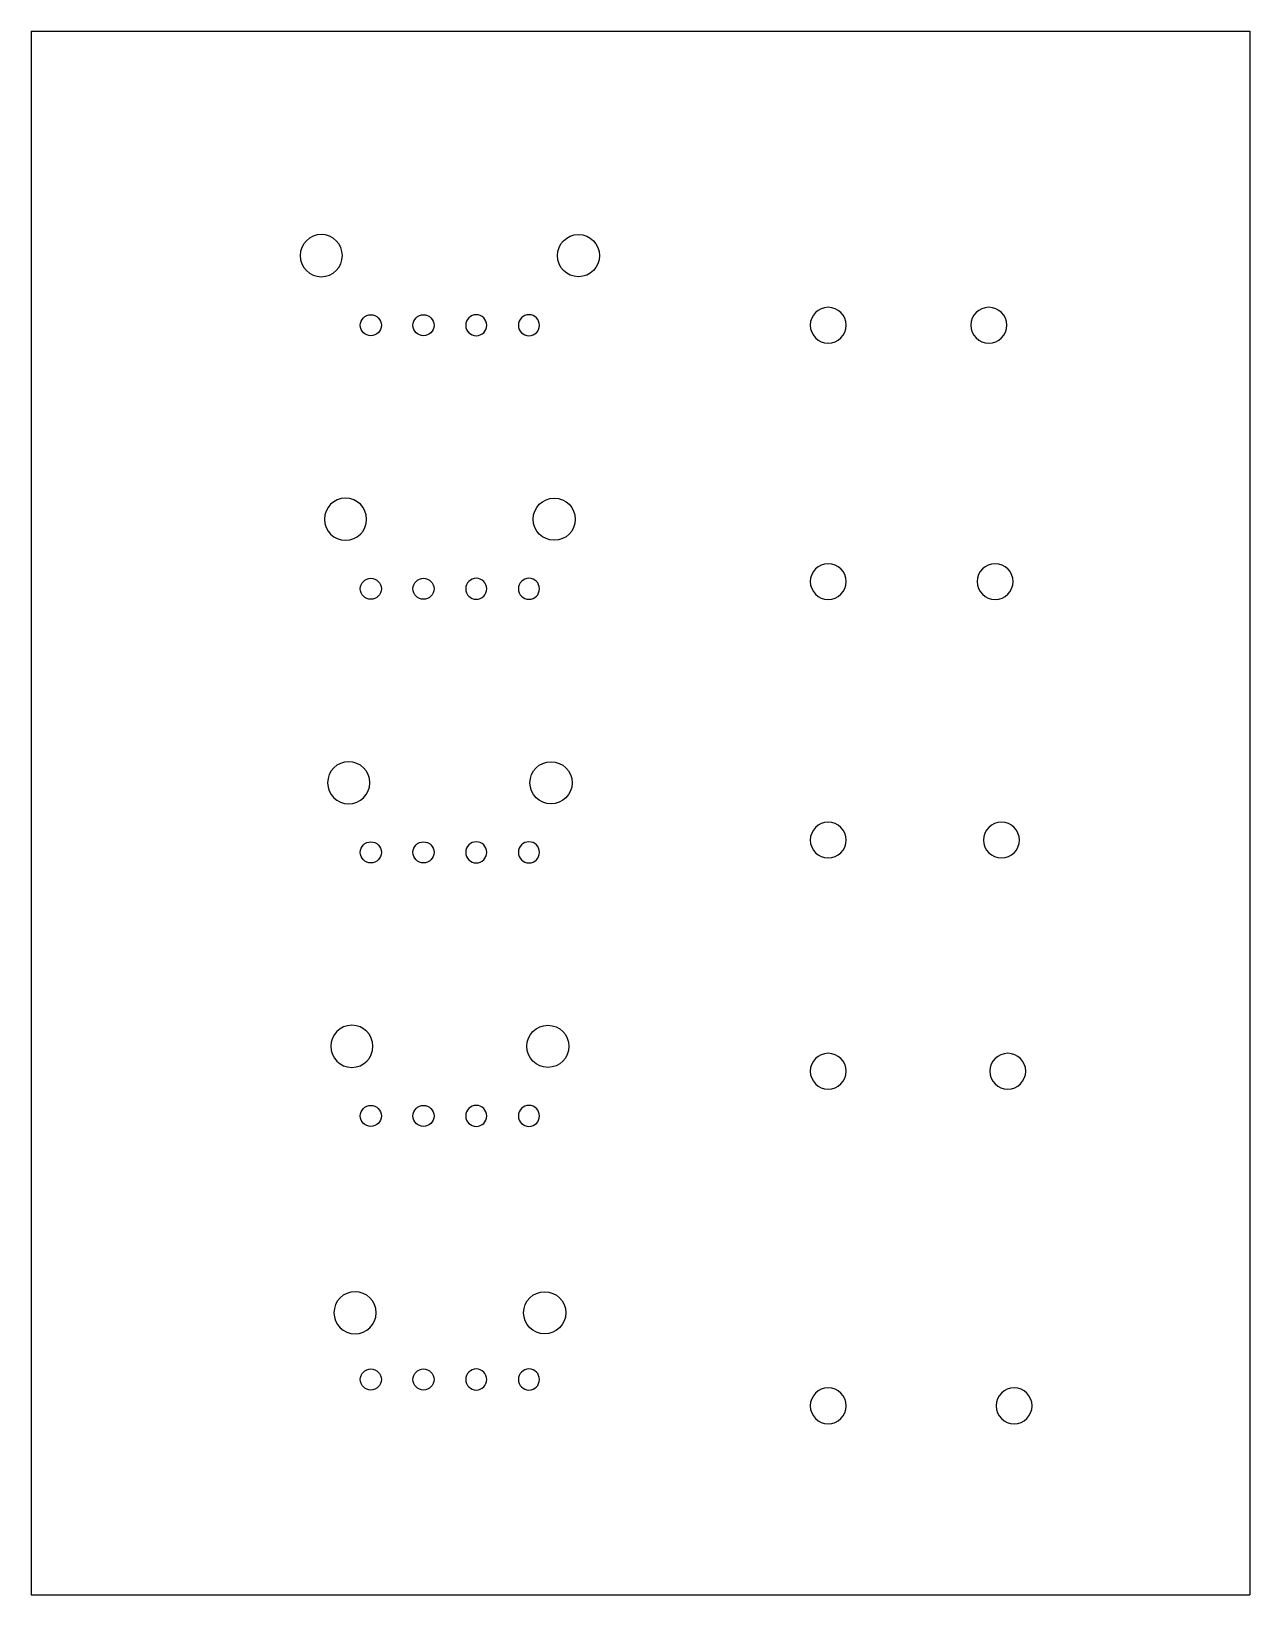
# Model space of a CAD drawing. Extents: x -19.9 to 37.9, y -60.2 to 13.9.
import ezdxf

# ---------------------------------------------------------------- set-up
doc = ezdxf.new("R2010")
doc.units = 0
doc.layers.add('VISIBLE', color=7, linetype='CONTINUOUS')

msp = doc.modelspace()

# ---------------------------------------------------------------- linework, layer by layer
at = {"layer": 'VISIBLE'}
for p, q in [((-19.858, 13.942, 1.524), (37.944, 13.942, 1.524)), ((-19.858, 13.942, 1.524), (-19.858, -60.21, 1.524)), ((37.944, 13.942, 1.524), (37.944, -60.21, 1.524)), ((-19.858, -60.21, 1.524), (37.944, -60.21, 1.524))]:
    msp.add_line(p, q, dxfattribs=at)
at = {"layer": 'VISIBLE', "extrusion": (0, 0, -1)}
for centre, radius in [((6.1, 3.3, -1.524), 1), ((-17.947, 0, -1.524), 0.85), ((-25.567, 0, -1.524), 0.85), ((-1.25, 0, -1.524), 0.5), ((-3.75, 0, -1.524), 0.5), ((4.95, -9.2, -1.524), 1), ((-17.947, -12.16, -1.524), 0.85), ((-25.867, -12.16, -1.524), 0.85), ((-1.25, -12.5, -1.524), 0.5), ((-3.75, -12.5, -1.524), 0.5), ((4.8, -21.7, -1.524), 1), ((-17.947, -24.416, -1.524), 0.85), ((-26.167, -24.416, -1.524), 0.85), ((-1.25, -25, -1.524), 0.5), ((-3.75, -25, -1.524), 0.5), ((4.65, -34.2, -1.524), 1), ((-17.947, -35.382, -1.524), 0.85), ((-26.467, -35.382, -1.524), 0.85), ((-1.25, -37.5, -1.524), 0.5), ((-3.75, -37.5, -1.524), 0.5), ((4.5, -46.837, -1.524), 1), ((-1.25, -50, -1.524), 0.5), ((-3.75, -50, -1.524), 0.5), ((-17.947, -51.251, -1.524), 0.85), ((-26.767, -51.251, -1.524), 0.85)]:
    msp.add_circle(centre, radius, dxfattribs=at)
at = {"layer": 'VISIBLE'}
for centre, radius in [((6.1, 3.3, 1.524), 1), ((-3.75, 0, 1.524), 0.5), ((-1.25, 0, 1.524), 0.5), ((4.95, -9.2, 1.524), 1), ((-3.75, -12.5, 1.524), 0.5), ((-1.25, -12.5, 1.524), 0.5), ((4.8, -21.7, 1.524), 1), ((-3.75, -25, 1.524), 0.5), ((-1.25, -25, 1.524), 0.5), ((4.65, -34.2, 1.524), 1), ((-3.75, -37.5, 1.524), 0.5), ((-1.25, -37.5, 1.524), 0.5), ((4.5, -46.837, 1.524), 1), ((-3.75, -50, 1.524), 0.5), ((-1.25, -50, 1.524), 0.5)]:
    msp.add_circle(centre, radius, dxfattribs=at)

doc.saveas('drawing.dxf')
